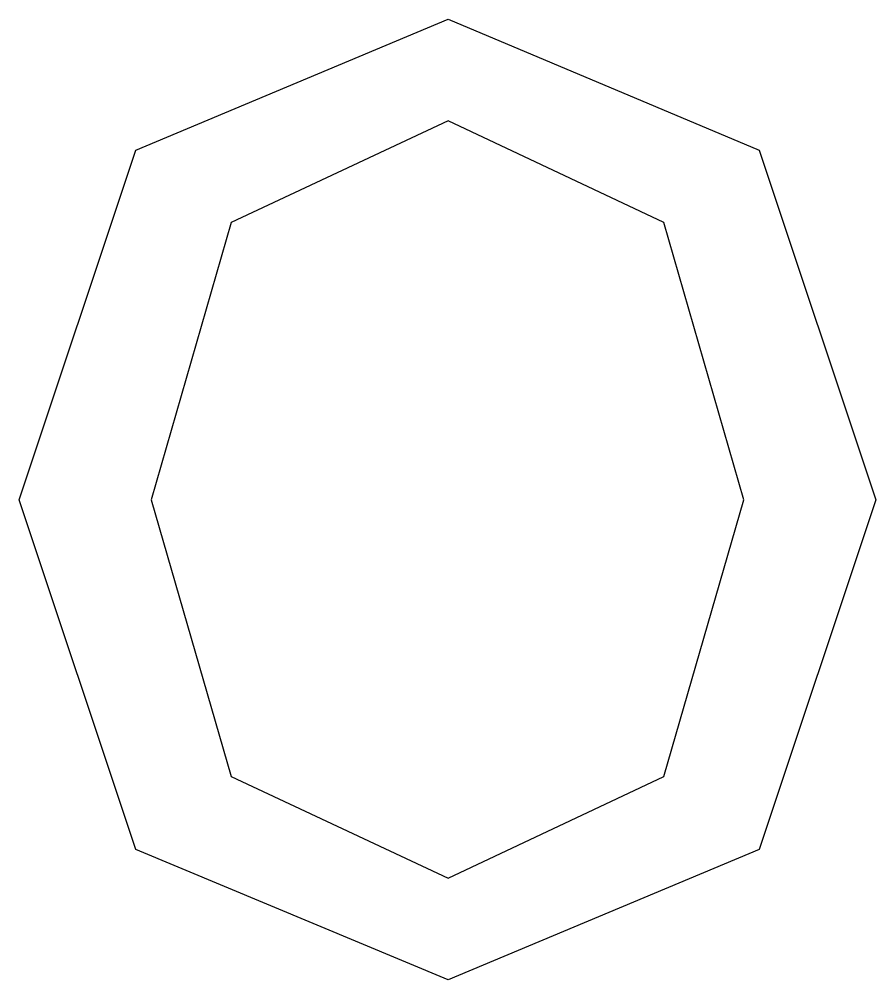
# Model space of a CAD drawing. Extents: x -3.3 to 4.31, y -3.83 to 4.71.
import ezdxf

# ---------------------------------------------------------------- set-up
doc = ezdxf.new("R2010")
doc.units = 0
doc.layers.get('0').update_dxf_attribs({"linetype": 'CONTINUOUS'})

msp = doc.modelspace()

# ---------------------------------------------------------------- linework, layer by layer
at = {"color": 7}
for points in [[(0.510424, 4.708178), (3.277526, 3.545115), (4.313812, 0.436259), (3.277526, -2.672594), (0.510424, -3.830145), (-2.267701, -2.672594), (-3.303984, 0.436259), (-2.267701, 3.545115), (0.510424, 4.708178)], [(0.510424, 3.804186), (-1.418827, 2.900192), (-2.129897, 0.436259), (-1.418827, -2.022159), (0.510424, -2.926153), (2.428655, -2.022159), (3.139722, 0.436259), (2.428655, 2.900192), (0.510424, 3.804186)]]:
    msp.add_lwpolyline(points, dxfattribs=at)

doc.saveas('drawing.dxf')
